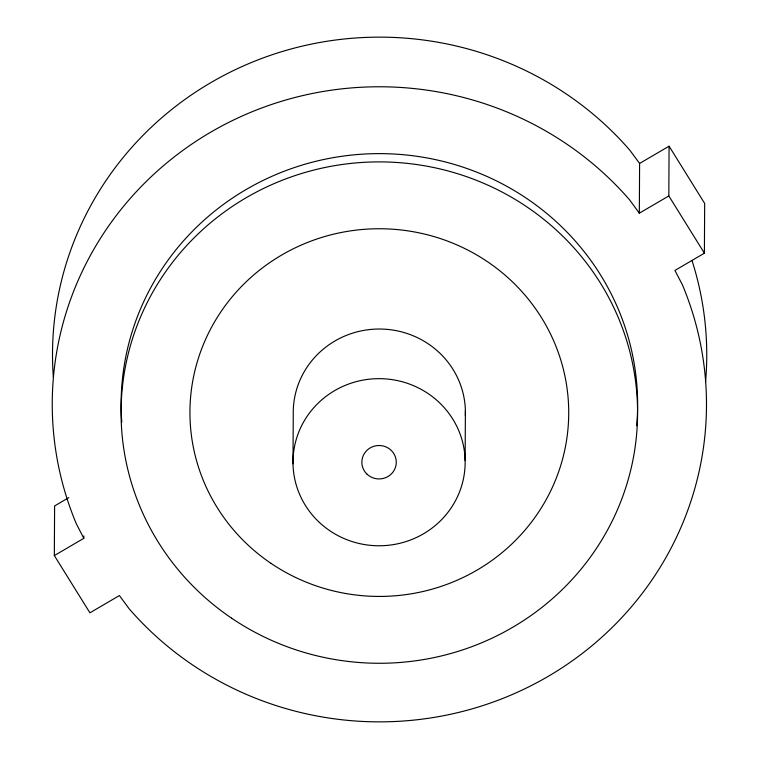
<?xml version="1.0" encoding="UTF-8"?>
<svg xmlns="http://www.w3.org/2000/svg" width="759" height="759" viewBox="0 0 759 759"><rect width="100%" height="100%" fill="white"/><g stroke="black" fill="none" stroke-linecap="round" stroke-linejoin="round"><path stroke-width="1.14" d="M669.077 146.183L668.821 195.936L639.334 213.194L639.6 163.441L669.077 146.183L704.665 203.431L704.399 253.183L674.922 270.441L682.436 284.891A327.12 317.547 0.3 0 1 548.387 676.241A327.12 317.547 0.3 0 1 129.182 608.813L119.4 595.559L89.923 612.817L54.335 555.569L54.601 505.94L68.832 497.61M54.335 555.569L83.822 538.311L83.832 535.949M293.002 463.806L293.259 414.177A86.09 83.566 0.3 0 1 380.022 329.026A86.09 83.566 0.3 0 1 465.362 415.581M465.134 460.628L465.4 410.998M639.6 163.441L629.818 150.187A327.12 317.547 0.3 0 0 256.514 60.454A327.12 317.547 0.3 0 0 53.348 377.337M639.334 213.194L629.562 199.816A327.12 317.547 0.3 0 0 210.357 132.389A327.12 317.547 0.3 0 0 76.298 523.738L83.822 538.311M668.821 195.936L704.399 253.183M691.961 260.384A327.12 317.547 0.3 0 1 705.557 381.862M121.782 422.203A258.259 250.688 0.3 0 1 381.132 153.631A258.259 250.688 0.3 0 1 636.687 425.771M231.599 618.168A258.259 250.688 0.3 0 0 636.64 434.044A258.259 250.688 0.3 0 0 269.739 185.547A258.259 250.688 0.3 0 0 231.599 618.168M270.991 563.349A189.389 183.839 0.3 0 0 568.026 428.323A189.389 183.839 0.3 0 0 298.961 246.096A189.389 183.839 0.3 0 0 270.991 563.349M319.387 522.42A86.09 83.566 0.3 0 0 462.629 482.307A86.09 83.566 0.3 0 0 355.184 381.929A86.09 83.566 0.3 0 0 319.387 522.42M367.128 474.261A17.22 16.717 0.3 0 0 395.781 466.235A17.22 16.717 0.3 0 0 374.291 446.159A17.22 16.717 0.3 0 0 367.128 474.261"/></g></svg>
